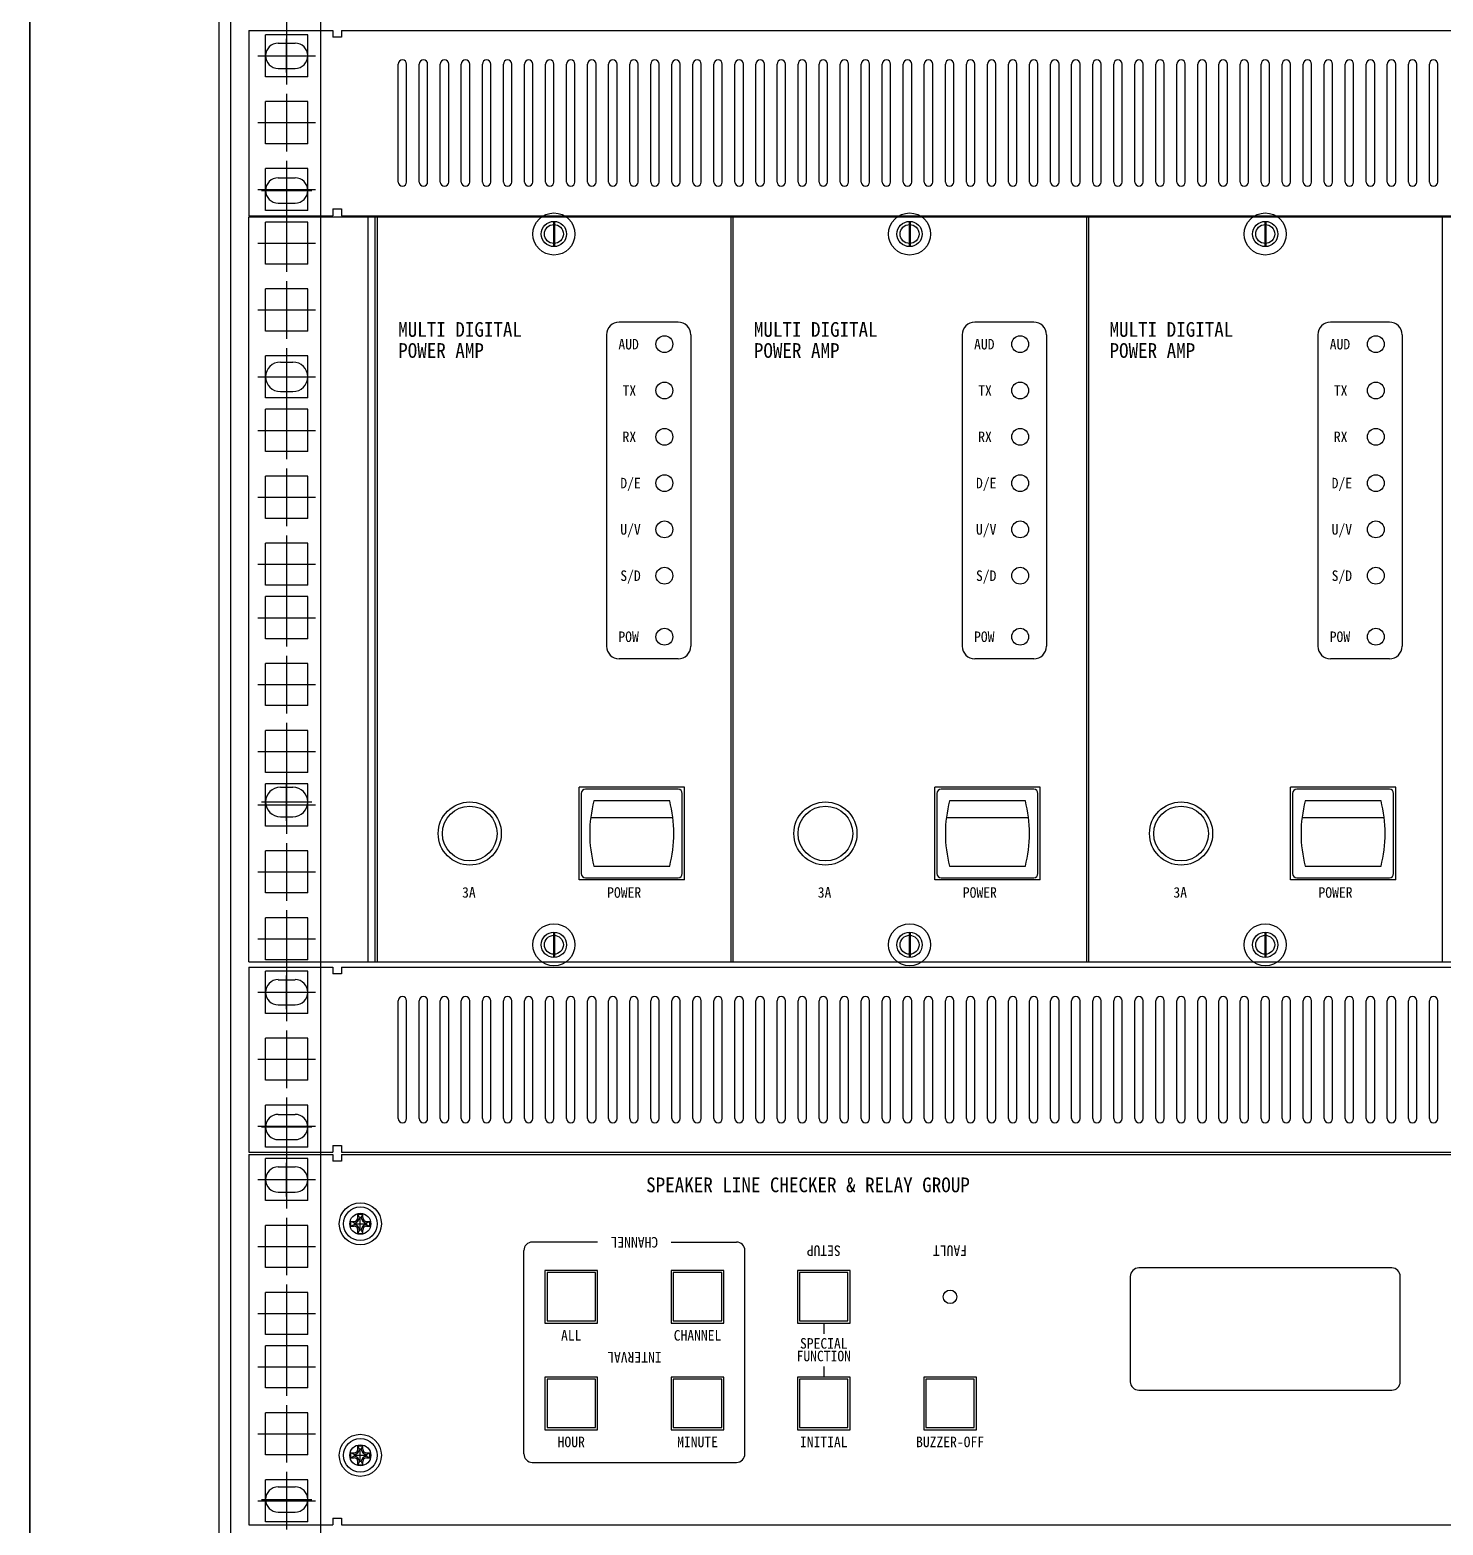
# Model space of a CAD drawing. Header units: millimetres. Extents: x 0 to 841, y 0 to 594.
# Drawn here: x 728 to 734.87, y 496.67 to 503.94 of the extents above; entities that cross this region are included whole.
import ezdxf
from ezdxf.enums import TextEntityAlignment as Align

# ---------------------------------------------------------------- set-up
doc = ezdxf.new("R2010")
doc.units = ezdxf.units.MM
doc.header["$LTSCALE"] = 10
doc.layers.add('LINE05', color=2, linetype='Continuous')
doc.layers.add('LINE06', color=9, linetype='Continuous')
doc.styles.get("Standard").update_dxf_attribs({"font": 'GulimChe.ttf'})

# ---------------------------------------------------------------- blocks, each defined once
blk = doc.blocks.new('sw-05')
at = {"color": 7}
for p, q in [((-12, 9.5), (-12, -9.5)), ((11, 10.5), (-11, 10.5)), ((9, 7.75), (-9, 7.75)), ((12, -9.5), (12, 9.5)), ((9.77, 3.75), (-9.77, 3.75)), ((-11, -10.5), (11, -10.5)), ((-9, -7.75), (9, -7.75))]:
    blk.add_line(p, q, dxfattribs=at)
for centre, radius, start, end in [((-11, 9.5), 1, 90, 180), ((20.53, 0), 30.53, 165.2952, 194.7048), ((-20.53, 0), 30.53, 345.2952, 14.7048), ((11, 9.5), 1, 0, 90), ((-11, -9.5), 1, 180, 270), ((11, -9.5), 1, 270, 0)]:
    blk.add_arc(centre, radius, start, end, dxfattribs=at)

msp = doc.modelspace()

# ---------------------------------------------------------------- linework, layer by layer
at = {"color": 7, "lineweight": 30}
for p, q in [((731.1505, 502.516), (730.8642, 502.516)), ((732.8789, 502.516), (732.5926, 502.516)), ((734.6073, 502.516), (734.321, 502.516)), ((731.2119, 502.4547), (731.2119, 500.941)), ((732.9403, 502.4547), (732.9403, 500.941)), ((734.6687, 502.4547), (734.6687, 500.941)), ((731.1505, 500.8797), (730.8642, 500.8797)), ((732.8789, 500.8797), (732.5926, 500.8797)), ((734.6073, 500.8797), (734.321, 500.8797))]:
    msp.add_line(p, q, dxfattribs=at)
at = {"color": 7}
for p, q in [((730.8028, 502.4547), (730.8028, 500.941)), ((732.5312, 502.4547), (732.5312, 500.941)), ((734.2596, 502.4547), (734.2596, 500.941))]:
    msp.add_line(p, q, dxfattribs=at)
for centre, start, end in [((730.8642, 502.4547), 90, 180), ((732.5926, 502.4547), 90, 180), ((734.321, 502.4547), 90, 180), ((730.8642, 500.941), 180, 270), ((732.5926, 500.941), 180, 270), ((734.321, 500.941), 180, 270)]:
    msp.add_arc(centre, 0.0614, start, end, dxfattribs=at)
at = {"color": 7, "lineweight": 30}
for centre, start, end in [((731.1505, 502.4547), 0, 90), ((732.8789, 502.4547), 0, 90), ((734.6073, 502.4547), 0, 90), ((731.1505, 500.941), 270, 0), ((732.8789, 500.941), 270, 0), ((734.6073, 500.941), 270, 0)]:
    msp.add_arc(centre, 0.0614, start, end, dxfattribs=at)
at = {"layer": 'LINE05'}
for p, q in [((728.0005, 529.9994), (728.0005, 486.0221)), ((728.0005, 486.0221), (728.0005, 529.9994)), ((728.921, 487.5562), (728.921, 528.5164))]:
    msp.add_line(p, q, dxfattribs=at)
at = {"layer": 'LINE06'}
for p, q in [((728.9772, 490.2869), (728.9772, 528.5164)), ((729.415, 490.2869), (729.415, 528.5164)), ((729.2482, 504.2101), (729.2482, 503.9302)), ((729.0642, 503.9331), (729.4732, 503.9331)), ((729.0642, 503.9331), (729.0642, 503.0331)), ((729.146, 503.7081), (729.146, 503.9127)), ((729.3505, 503.9127), (729.146, 503.9127)), ((729.2482, 503.9503), (729.2482, 503.6705)), ((729.2482, 503.7286), (729.2482, 503.8922)), ((729.3505, 503.7081), (729.3505, 503.9127)), ((729.4732, 503.9331), (729.4732, 503.9004)), ((729.5142, 503.9004), (729.4732, 503.9004)), ((729.5142, 503.9331), (729.5142, 503.9004)), ((729.5142, 503.9331), (738.4937, 503.9331)), ((729.1083, 503.8104), (729.3882, 503.8104)), ((729.1255, 503.8104), (729.371, 503.8104)), ((729.2073, 503.8718), (729.2892, 503.8718)), ((729.2073, 503.749), (729.2892, 503.749)), ((729.7903, 503.1968), (729.7903, 503.7695)), ((729.8312, 503.1968), (729.8312, 503.7695)), ((729.8926, 503.1968), (729.8926, 503.7695)), ((729.9335, 503.1968), (729.9335, 503.7695)), ((729.9948, 503.1968), (729.9948, 503.7695)), ((730.0357, 503.1968), (730.0357, 503.7695)), ((730.0971, 503.1968), (730.0971, 503.7695)), ((730.138, 503.1968), (730.138, 503.7695)), ((730.1994, 503.1968), (730.1994, 503.7695)), ((730.2403, 503.1968), (730.2403, 503.7695)), ((730.3017, 503.1968), (730.3017, 503.7695)), ((730.3426, 503.1968), (730.3426, 503.7695)), ((730.4039, 503.1968), (730.4039, 503.7695)), ((730.4448, 503.1968), (730.4448, 503.7695)), ((730.5062, 503.1968), (730.5062, 503.7695)), ((730.5471, 503.1968), (730.5471, 503.7695)), ((730.6085, 503.1968), (730.6085, 503.7695)), ((730.6494, 503.1968), (730.6494, 503.7695)), ((730.7107, 503.1968), (730.7107, 503.7695)), ((730.7517, 503.1968), (730.7517, 503.7695)), ((730.813, 503.1968), (730.813, 503.7695)), ((730.8539, 503.1968), (730.8539, 503.7695)), ((730.9153, 503.1968), (730.9153, 503.7695)), ((730.9562, 503.1968), (730.9562, 503.7695)), ((731.0176, 503.1968), (731.0176, 503.7695)), ((731.0585, 503.1968), (731.0585, 503.7695)), ((731.1198, 503.1968), (731.1198, 503.7695)), ((731.1607, 503.1968), (731.1607, 503.7695)), ((731.2221, 503.1968), (731.2221, 503.7695)), ((731.263, 503.1968), (731.263, 503.7695)), ((731.3244, 503.1968), (731.3244, 503.7695)), ((731.3653, 503.1968), (731.3653, 503.7695)), ((731.4267, 503.1968), (731.4267, 503.7695)), ((731.4676, 503.1968), (731.4676, 503.7695)), ((731.5289, 503.1968), (731.5289, 503.7695)), ((731.5698, 503.1968), (731.5698, 503.7695)), ((731.6312, 503.1968), (731.6312, 503.7695)), ((731.6721, 503.1968), (731.6721, 503.7695)), ((731.7335, 503.1968), (731.7335, 503.7695)), ((731.7744, 503.1968), (731.7744, 503.7695)), ((731.8357, 503.1968), (731.8357, 503.7695)), ((731.8767, 503.1968), (731.8767, 503.7695)), ((731.938, 503.1968), (731.938, 503.7695)), ((731.9789, 503.1968), (731.9789, 503.7695)), ((732.0403, 503.1968), (732.0403, 503.7695)), ((732.0812, 503.1968), (732.0812, 503.7695)), ((732.1426, 503.1968), (732.1426, 503.7695)), ((732.1835, 503.1968), (732.1835, 503.7695)), ((732.2448, 503.1968), (732.2448, 503.7695)), ((732.2857, 503.1968), (732.2857, 503.7695)), ((732.3471, 503.1968), (732.3471, 503.7695)), ((732.388, 503.1968), (732.388, 503.7695)), ((732.4494, 503.1968), (732.4494, 503.7695)), ((732.4903, 503.1968), (732.4903, 503.7695)), ((732.5517, 503.1968), (732.5517, 503.7695)), ((732.5926, 503.1968), (732.5926, 503.7695)), ((732.6539, 503.1968), (732.6539, 503.7695)), ((732.6948, 503.1968), (732.6948, 503.7695)), ((732.7562, 503.1968), (732.7562, 503.7695)), ((732.7971, 503.1968), (732.7971, 503.7695)), ((732.8585, 503.1968), (732.8585, 503.7695)), ((732.8994, 503.1968), (732.8994, 503.7695)), ((732.9607, 503.1968), (732.9607, 503.7695)), ((733.0017, 503.1968), (733.0017, 503.7695)), ((733.063, 503.1968), (733.063, 503.7695)), ((733.1039, 503.1968), (733.1039, 503.7695)), ((733.1653, 503.1968), (733.1653, 503.7695)), ((733.2062, 503.1968), (733.2062, 503.7695)), ((733.2676, 503.1968), (733.2676, 503.7695)), ((733.3085, 503.1968), (733.3085, 503.7695)), ((733.3698, 503.1968), (733.3698, 503.7695)), ((733.4107, 503.1968), (733.4107, 503.7695)), ((733.4721, 503.1968), (733.4721, 503.7695)), ((733.513, 503.1968), (733.513, 503.7695)), ((733.5744, 503.1968), (733.5744, 503.7695)), ((733.6153, 503.1968), (733.6153, 503.7695)), ((733.6767, 503.1968), (733.6767, 503.7695)), ((733.7176, 503.1968), (733.7176, 503.7695)), ((733.7789, 503.1968), (733.7789, 503.7695)), ((733.8198, 503.1968), (733.8198, 503.7695)), ((733.8812, 503.1968), (733.8812, 503.7695)), ((733.9221, 503.1968), (733.9221, 503.7695)), ((733.9835, 503.1968), (733.9835, 503.7695)), ((734.0244, 503.1968), (734.0244, 503.7695)), ((734.0857, 503.1968), (734.0857, 503.7695)), ((734.1267, 503.1968), (734.1267, 503.7695)), ((734.188, 503.1968), (734.188, 503.7695)), ((734.2289, 503.1968), (734.2289, 503.7695)), ((734.2903, 503.1968), (734.2903, 503.7695)), ((734.3312, 503.1968), (734.3312, 503.7695)), ((734.3926, 503.1968), (734.3926, 503.7695)), ((734.4335, 503.1968), (734.4335, 503.7695)), ((734.4948, 503.1968), (734.4948, 503.7695)), ((734.5357, 503.1968), (734.5357, 503.7695)), ((734.5971, 503.1968), (734.5971, 503.7695)), ((734.638, 503.1968), (734.638, 503.7695)), ((734.6994, 503.1968), (734.6994, 503.7695)), ((734.7403, 503.1968), (734.7403, 503.7695)), ((734.8017, 503.1968), (734.8017, 503.7695)), ((734.8426, 503.1968), (734.8426, 503.7695)), ((729.3505, 503.7081), (729.146, 503.7081)), ((729.2482, 503.6251), (729.2482, 503.3452)), ((729.146, 503.3829), (729.146, 503.5874)), ((729.3505, 503.5874), (729.146, 503.5874)), ((729.3505, 503.3829), (729.3505, 503.5874)), ((729.1083, 503.4852), (729.3882, 503.4852)), ((729.3505, 503.3829), (729.146, 503.3829)), ((729.146, 503.0577), (729.146, 503.2622)), ((729.3505, 503.2622), (729.146, 503.2622)), ((729.2482, 503.2999), (729.2482, 503.02)), ((729.2482, 503.2377), (729.2482, 503.074)), ((729.3505, 503.0577), (729.3505, 503.2622)), ((729.1083, 503.1599), (729.3882, 503.1599)), ((729.2073, 503.2172), (729.2892, 503.2172)), ((729.1255, 503.1559), (729.371, 503.1559)), ((729.2073, 503.0945), (729.2892, 503.0945)), ((729.0642, 503.0331), (729.4732, 503.0331)), ((729.0642, 499.407), (729.0642, 503.0274)), ((729.0642, 503.0274), (729.6778, 503.0274)), ((729.0642, 503.0274), (738.9437, 503.0274)), ((729.3505, 503.0577), (729.146, 503.0577)), ((729.2482, 503.0401), (729.2482, 502.7602)), ((729.4732, 503.0659), (729.4732, 503.0331)), ((729.4732, 503.0659), (729.5142, 503.0659)), ((729.5142, 503.0659), (729.5142, 503.0331)), ((729.5142, 503.0331), (738.4937, 503.0331)), ((729.6451, 499.407), (729.6451, 503.0274)), ((729.6778, 499.407), (729.6778, 503.0274)), ((729.688, 503.0274), (731.4062, 503.0274)), ((729.688, 503.0274), (729.688, 499.407)), ((729.688, 503.0274), (731.4062, 503.0274)), ((729.688, 503.0274), (729.688, 499.407)), ((730.5471, 503.0274), (731.4062, 503.0274)), ((730.5471, 503.0274), (731.4062, 503.0274)), ((731.4062, 503.0274), (731.4062, 499.407)), ((731.4062, 503.0274), (731.4062, 499.407)), ((731.4164, 503.0274), (733.1346, 503.0274)), ((731.4164, 503.0274), (731.4164, 499.407)), ((731.4164, 503.0274), (733.1346, 503.0274)), ((731.4164, 503.0274), (731.4164, 499.407)), ((732.2755, 503.0274), (733.1346, 503.0274)), ((732.2755, 503.0274), (733.1346, 503.0274)), ((733.1346, 503.0274), (733.1346, 499.407)), ((733.1346, 503.0274), (733.1346, 499.407)), ((733.1448, 503.0274), (734.863, 503.0274)), ((733.1448, 503.0274), (733.1448, 499.407)), ((733.1448, 503.0274), (734.863, 503.0274)), ((733.1448, 503.0274), (733.1448, 499.407)), ((734.0039, 503.0274), (734.863, 503.0274)), ((734.0039, 503.0274), (734.863, 503.0274)), ((734.863, 503.0274), (734.863, 499.407)), ((734.863, 503.0274), (734.863, 499.407)), ((729.146, 502.7979), (729.146, 503.0024)), ((729.3505, 503.0024), (729.146, 503.0024)), ((729.3505, 502.7979), (729.3505, 503.0024)), ((730.5451, 503.0054), (730.5451, 502.8827)), ((730.5492, 503.0054), (730.5492, 502.8827)), ((732.2735, 503.0054), (732.2735, 502.8827)), ((732.2776, 503.0054), (732.2776, 502.8827)), ((734.0019, 503.0054), (734.0019, 502.8827)), ((734.006, 503.0054), (734.006, 502.8827)), ((729.1083, 502.9002), (729.3882, 502.9002)), ((729.3505, 502.7979), (729.146, 502.7979)), ((729.146, 502.4727), (729.146, 502.6772)), ((729.3505, 502.6772), (729.146, 502.6772)), ((729.2482, 502.7149), (729.2482, 502.435)), ((729.3505, 502.4727), (729.3505, 502.6772)), ((729.1083, 502.5749), (729.3882, 502.5749)), ((729.3505, 502.4727), (729.146, 502.4727)), ((729.2482, 502.3897), (729.2482, 502.1098)), ((729.146, 502.1474), (729.146, 502.352)), ((729.3505, 502.352), (729.146, 502.352)), ((729.2176, 502.3217), (729.2789, 502.3217)), ((729.2482, 502.3422), (729.2482, 502.1581)), ((729.3505, 502.1474), (729.3505, 502.352)), ((729.1083, 502.2497), (729.3882, 502.2497)), ((729.1255, 502.2501), (729.371, 502.2501)), ((729.3505, 502.1474), (729.146, 502.1474)), ((729.2176, 502.1785), (729.2789, 502.1785)), ((729.146, 501.8877), (729.146, 502.0922)), ((729.3505, 502.0922), (729.146, 502.0922)), ((729.2482, 502.1299), (729.2482, 501.85)), ((729.3505, 501.8877), (729.3505, 502.0922)), ((729.1083, 501.9899), (729.3882, 501.9899)), ((729.3505, 501.8877), (729.146, 501.8877)), ((729.2482, 501.8047), (729.2482, 501.5248)), ((729.146, 501.5624), (729.146, 501.767)), ((729.3505, 501.767), (729.146, 501.767)), ((729.3505, 501.5624), (729.3505, 501.767)), ((729.1083, 501.6647), (729.3882, 501.6647)), ((729.3505, 501.5624), (729.146, 501.5624)), ((729.146, 501.2372), (729.146, 501.4418)), ((729.3505, 501.4418), (729.146, 501.4418)), ((729.2482, 501.4794), (729.2482, 501.1996)), ((729.3505, 501.2372), (729.3505, 501.4418)), ((729.1083, 501.3395), (729.3882, 501.3395)), ((729.3505, 501.2372), (729.146, 501.2372)), ((729.2482, 501.2197), (729.2482, 500.9398)), ((729.146, 500.9774), (729.146, 501.182)), ((729.3505, 501.182), (729.146, 501.182)), ((729.3505, 500.9774), (729.3505, 501.182)), ((729.1083, 501.0797), (729.3882, 501.0797)), ((729.3505, 500.9774), (729.146, 500.9774)), ((729.146, 500.6522), (729.146, 500.8568)), ((729.3505, 500.8568), (729.146, 500.8568)), ((729.2482, 500.8944), (729.2482, 500.6146)), ((729.3505, 500.6522), (729.3505, 500.8568)), ((729.1083, 500.7545), (729.3882, 500.7545)), ((729.3505, 500.6522), (729.146, 500.6522)), ((729.2482, 500.5692), (729.2482, 500.2893)), ((729.146, 500.327), (729.146, 500.5315)), ((729.3505, 500.5315), (729.146, 500.5315)), ((729.3505, 500.327), (729.3505, 500.5315)), ((729.1083, 500.4293), (729.3882, 500.4293)), ((729.3505, 500.327), (729.146, 500.327)), ((729.146, 500.0672), (729.146, 500.2718)), ((729.3505, 500.2718), (729.146, 500.2718)), ((729.2176, 500.2558), (729.2789, 500.2558)), ((729.2482, 500.3094), (729.2482, 500.0296)), ((729.2482, 500.0922), (729.2482, 500.2763)), ((729.3505, 500.0672), (729.3505, 500.2718)), ((731.1812, 500.2558), (730.6698, 500.2558)), ((730.6698, 499.8058), (730.6698, 500.2558)), ((731.1812, 500.2558), (730.6698, 500.2558)), ((730.6698, 499.8058), (730.6698, 500.2558)), ((731.1812, 500.2558), (730.6698, 500.2558)), ((730.6698, 499.8058), (730.6698, 500.2558)), ((731.1812, 500.2558), (730.6698, 500.2558)), ((730.6698, 499.8058), (730.6698, 500.2558)), ((731.1812, 499.8058), (731.1812, 500.2558)), ((731.1812, 499.8058), (731.1812, 500.2558)), ((731.1812, 499.8058), (731.1812, 500.2558)), ((731.1812, 499.8058), (731.1812, 500.2558)), ((732.9096, 500.2558), (732.3982, 500.2558)), ((732.3982, 499.8058), (732.3982, 500.2558)), ((732.9096, 500.2558), (732.3982, 500.2558)), ((732.3982, 499.8058), (732.3982, 500.2558)), ((732.9096, 500.2558), (732.3982, 500.2558)), ((732.3982, 499.8058), (732.3982, 500.2558)), ((732.9096, 500.2558), (732.3982, 500.2558)), ((732.3982, 499.8058), (732.3982, 500.2558)), ((732.9096, 499.8058), (732.9096, 500.2558)), ((732.9096, 499.8058), (732.9096, 500.2558)), ((732.9096, 499.8058), (732.9096, 500.2558)), ((732.9096, 499.8058), (732.9096, 500.2558)), ((734.638, 500.2558), (734.1267, 500.2558)), ((734.1267, 499.8058), (734.1267, 500.2558)), ((734.638, 500.2558), (734.1267, 500.2558)), ((734.1267, 499.8058), (734.1267, 500.2558)), ((734.638, 500.2558), (734.1267, 500.2558)), ((734.1267, 499.8058), (734.1267, 500.2558)), ((734.638, 500.2558), (734.1267, 500.2558)), ((734.1267, 499.8058), (734.1267, 500.2558)), ((734.638, 499.8058), (734.638, 500.2558)), ((734.638, 499.8058), (734.638, 500.2558)), ((734.638, 499.8058), (734.638, 500.2558)), ((734.638, 499.8058), (734.638, 500.2558)), ((729.1255, 500.1842), (729.371, 500.1842)), ((729.1083, 500.1695), (729.3882, 500.1695)), ((729.2176, 500.1126), (729.2789, 500.1126)), ((729.3505, 500.0672), (729.146, 500.0672)), ((729.2482, 499.9842), (729.2482, 499.7043)), ((729.146, 499.742), (729.146, 499.9465)), ((729.3505, 499.9465), (729.146, 499.9465)), ((729.3505, 499.742), (729.3505, 499.9465)), ((729.1083, 499.8443), (729.3882, 499.8443)), ((729.3505, 499.742), (729.146, 499.742)), ((731.1812, 499.8058), (730.6698, 499.8058)), ((731.1812, 499.8058), (730.6698, 499.8058)), ((731.1812, 499.8058), (730.6698, 499.8058)), ((731.1812, 499.8058), (730.6698, 499.8058)), ((732.9096, 499.8058), (732.3982, 499.8058)), ((732.9096, 499.8058), (732.3982, 499.8058)), ((732.9096, 499.8058), (732.3982, 499.8058)), ((732.9096, 499.8058), (732.3982, 499.8058)), ((734.638, 499.8058), (734.1267, 499.8058)), ((734.638, 499.8058), (734.1267, 499.8058)), ((734.638, 499.8058), (734.1267, 499.8058)), ((734.638, 499.8058), (734.1267, 499.8058)), ((729.146, 499.4168), (729.146, 499.6213)), ((729.3505, 499.6213), (729.146, 499.6213)), ((729.2482, 499.659), (729.2482, 499.3791)), ((729.3505, 499.4168), (729.3505, 499.6213)), ((730.5451, 499.5517), (730.5451, 499.4289)), ((730.5492, 499.5517), (730.5492, 499.4289)), ((732.2735, 499.5517), (732.2735, 499.4289)), ((732.2776, 499.5517), (732.2776, 499.4289)), ((734.0019, 499.5517), (734.0019, 499.4289)), ((734.006, 499.5517), (734.006, 499.4289)), ((729.1083, 499.519), (729.3882, 499.519)), ((729.0642, 499.407), (738.9437, 499.407)), ((729.0642, 499.407), (729.6778, 499.407)), ((729.0642, 499.382), (729.4732, 499.382)), ((729.0642, 499.382), (729.0642, 498.482)), ((729.3505, 499.4168), (729.146, 499.4168)), ((729.2482, 499.3992), (729.2482, 499.1193)), ((729.4732, 499.382), (729.4732, 499.3493)), ((729.5142, 499.382), (729.5142, 499.3493)), ((729.5142, 499.382), (738.4937, 499.382)), ((729.688, 499.407), (731.4062, 499.407)), ((729.688, 499.407), (731.4062, 499.407)), ((731.4164, 499.407), (733.1346, 499.407)), ((731.4164, 499.407), (733.1346, 499.407)), ((733.1448, 499.407), (734.863, 499.407)), ((733.1448, 499.407), (734.863, 499.407)), ((729.146, 499.157), (729.146, 499.3615)), ((729.3505, 499.3615), (729.146, 499.3615)), ((729.2073, 499.3206), (729.2892, 499.3206)), ((729.2482, 499.1774), (729.2482, 499.3411)), ((729.3505, 499.157), (729.3505, 499.3615)), ((729.5142, 499.3493), (729.4732, 499.3493)), ((729.1083, 499.2593), (729.3882, 499.2593)), ((729.1255, 499.2593), (729.371, 499.2593)), ((729.2073, 499.1979), (729.2892, 499.1979)), ((729.7903, 498.6456), (729.7903, 499.2184)), ((729.8312, 498.6456), (729.8312, 499.2184)), ((729.8926, 498.6456), (729.8926, 499.2184)), ((729.9335, 498.6456), (729.9335, 499.2184)), ((729.9948, 498.6456), (729.9948, 499.2184)), ((730.0357, 498.6456), (730.0357, 499.2184)), ((730.0971, 498.6456), (730.0971, 499.2184)), ((730.138, 498.6456), (730.138, 499.2184)), ((730.1994, 498.6456), (730.1994, 499.2184)), ((730.2403, 498.6456), (730.2403, 499.2184)), ((730.3017, 498.6456), (730.3017, 499.2184)), ((730.3426, 498.6456), (730.3426, 499.2184)), ((730.4039, 498.6456), (730.4039, 499.2184)), ((730.4448, 498.6456), (730.4448, 499.2184)), ((730.5062, 498.6456), (730.5062, 499.2184)), ((730.5471, 498.6456), (730.5471, 499.2184)), ((730.6085, 498.6456), (730.6085, 499.2184)), ((730.6494, 498.6456), (730.6494, 499.2184)), ((730.7107, 498.6456), (730.7107, 499.2184)), ((730.7517, 498.6456), (730.7517, 499.2184)), ((730.813, 498.6456), (730.813, 499.2184)), ((730.8539, 498.6456), (730.8539, 499.2184)), ((730.9153, 498.6456), (730.9153, 499.2184)), ((730.9562, 498.6456), (730.9562, 499.2184)), ((731.0176, 498.6456), (731.0176, 499.2184)), ((731.0585, 498.6456), (731.0585, 499.2184)), ((731.1198, 498.6456), (731.1198, 499.2184)), ((731.1607, 498.6456), (731.1607, 499.2184)), ((731.2221, 498.6456), (731.2221, 499.2184)), ((731.263, 498.6456), (731.263, 499.2184)), ((731.3244, 498.6456), (731.3244, 499.2184)), ((731.3653, 498.6456), (731.3653, 499.2184)), ((731.4267, 498.6456), (731.4267, 499.2184)), ((731.4676, 498.6456), (731.4676, 499.2184)), ((731.5289, 498.6456), (731.5289, 499.2184)), ((731.5698, 498.6456), (731.5698, 499.2184)), ((731.6312, 498.6456), (731.6312, 499.2184)), ((731.6721, 498.6456), (731.6721, 499.2184)), ((731.7335, 498.6456), (731.7335, 499.2184)), ((731.7744, 498.6456), (731.7744, 499.2184)), ((731.8357, 498.6456), (731.8357, 499.2184)), ((731.8767, 498.6456), (731.8767, 499.2184)), ((731.938, 498.6456), (731.938, 499.2184)), ((731.9789, 498.6456), (731.9789, 499.2184)), ((732.0403, 498.6456), (732.0403, 499.2184)), ((732.0812, 498.6456), (732.0812, 499.2184)), ((732.1426, 498.6456), (732.1426, 499.2184)), ((732.1835, 498.6456), (732.1835, 499.2184)), ((732.2448, 498.6456), (732.2448, 499.2184)), ((732.2857, 498.6456), (732.2857, 499.2184)), ((732.3471, 498.6456), (732.3471, 499.2184)), ((732.388, 498.6456), (732.388, 499.2184)), ((732.4494, 498.6456), (732.4494, 499.2184)), ((732.4903, 498.6456), (732.4903, 499.2184)), ((732.5517, 498.6456), (732.5517, 499.2184)), ((732.5926, 498.6456), (732.5926, 499.2184)), ((732.6539, 498.6456), (732.6539, 499.2184)), ((732.6948, 498.6456), (732.6948, 499.2184)), ((732.7562, 498.6456), (732.7562, 499.2184)), ((732.7971, 498.6456), (732.7971, 499.2184)), ((732.8585, 498.6456), (732.8585, 499.2184)), ((732.8994, 498.6456), (732.8994, 499.2184)), ((732.9607, 498.6456), (732.9607, 499.2184)), ((733.0017, 498.6456), (733.0017, 499.2184)), ((733.063, 498.6456), (733.063, 499.2184)), ((733.1039, 498.6456), (733.1039, 499.2184)), ((733.1653, 498.6456), (733.1653, 499.2184)), ((733.2062, 498.6456), (733.2062, 499.2184)), ((733.2676, 498.6456), (733.2676, 499.2184)), ((733.3085, 498.6456), (733.3085, 499.2184)), ((733.3698, 498.6456), (733.3698, 499.2184)), ((733.4107, 498.6456), (733.4107, 499.2184)), ((733.4721, 498.6456), (733.4721, 499.2184)), ((733.513, 498.6456), (733.513, 499.2184)), ((733.5744, 498.6456), (733.5744, 499.2184)), ((733.6153, 498.6456), (733.6153, 499.2184)), ((733.6767, 498.6456), (733.6767, 499.2184)), ((733.7176, 498.6456), (733.7176, 499.2184)), ((733.7789, 498.6456), (733.7789, 499.2184)), ((733.8198, 498.6456), (733.8198, 499.2184)), ((733.8812, 498.6456), (733.8812, 499.2184)), ((733.9221, 498.6456), (733.9221, 499.2184)), ((733.9835, 498.6456), (733.9835, 499.2184)), ((734.0244, 498.6456), (734.0244, 499.2184)), ((734.0857, 498.6456), (734.0857, 499.2184)), ((734.1267, 498.6456), (734.1267, 499.2184)), ((734.188, 498.6456), (734.188, 499.2184)), ((734.2289, 498.6456), (734.2289, 499.2184)), ((734.2903, 498.6456), (734.2903, 499.2184)), ((734.3312, 498.6456), (734.3312, 499.2184)), ((734.3926, 498.6456), (734.3926, 499.2184)), ((734.4335, 498.6456), (734.4335, 499.2184)), ((734.4948, 498.6456), (734.4948, 499.2184)), ((734.5357, 498.6456), (734.5357, 499.2184)), ((734.5971, 498.6456), (734.5971, 499.2184)), ((734.638, 498.6456), (734.638, 499.2184)), ((734.6994, 498.6456), (734.6994, 499.2184)), ((734.7403, 498.6456), (734.7403, 499.2184)), ((734.8017, 498.6456), (734.8017, 499.2184)), ((734.8426, 498.6456), (734.8426, 499.2184)), ((729.3505, 499.157), (729.146, 499.157)), ((729.146, 498.8318), (729.146, 499.0363)), ((729.3505, 499.0363), (729.146, 499.0363)), ((729.2482, 499.074), (729.2482, 498.7941)), ((729.3505, 498.8318), (729.3505, 499.0363)), ((729.1083, 498.934), (729.3882, 498.934)), ((729.3505, 498.8318), (729.146, 498.8318)), ((729.2482, 498.7488), (729.2482, 498.4689)), ((729.146, 498.5065), (729.146, 498.7111)), ((729.3505, 498.7111), (729.146, 498.7111)), ((729.2073, 498.6661), (729.2892, 498.6661)), ((729.2482, 498.6865), (729.2482, 498.5229)), ((729.3505, 498.5065), (729.3505, 498.7111)), ((729.1083, 498.6088), (729.3882, 498.6088)), ((729.1255, 498.6047), (729.371, 498.6047)), ((729.3505, 498.5065), (729.146, 498.5065)), ((729.2073, 498.5434), (729.2892, 498.5434)), ((729.4732, 498.5147), (729.4732, 498.482)), ((729.4732, 498.5147), (729.5142, 498.5147)), ((729.5142, 498.5147), (729.5142, 498.482)), ((729.0642, 498.482), (729.4732, 498.482)), ((729.0642, 498.4718), (729.0642, 496.6718)), ((729.0642, 498.4718), (729.4732, 498.4718)), ((729.146, 498.2468), (729.146, 498.4513)), ((729.3505, 498.4513), (729.146, 498.4513)), ((729.2482, 498.489), (729.2482, 498.2091)), ((729.3505, 498.2468), (729.3505, 498.4513)), ((729.4732, 498.4718), (729.4732, 498.439)), ((729.5142, 498.439), (729.4732, 498.439)), ((729.5142, 498.482), (738.4937, 498.482)), ((729.5142, 498.4718), (738.4937, 498.4718)), ((729.5142, 498.4718), (729.5142, 498.439)), ((729.2073, 498.4104), (729.2892, 498.4104)), ((729.2482, 498.2672), (729.2482, 498.4309)), ((729.1083, 498.349), (729.3882, 498.349)), ((729.1255, 498.349), (729.371, 498.349)), ((729.3505, 498.2468), (729.146, 498.2468)), ((729.2073, 498.2877), (729.2892, 498.2877)), ((729.2482, 498.1638), (729.2482, 497.8839)), ((729.5594, 498.146), (729.5758, 498.146)), ((729.5594, 498.1226), (729.5594, 498.146)), ((729.5758, 498.1389), (729.5594, 498.146)), ((729.5945, 498.181), (729.6179, 498.181)), ((729.5945, 498.1647), (729.5945, 498.181)), ((729.6015, 498.1647), (729.5945, 498.181)), ((729.6109, 498.1647), (729.6015, 498.1647)), ((729.6062, 498.1039), (729.6062, 498.1647)), ((729.6109, 498.1647), (729.6179, 498.181)), ((729.6179, 498.1647), (729.6179, 498.181)), ((729.6366, 498.146), (729.653, 498.146)), ((729.6366, 498.1389), (729.653, 498.146)), ((729.653, 498.1226), (729.653, 498.146)), ((729.146, 497.9215), (729.146, 498.1261)), ((729.3505, 498.1261), (729.146, 498.1261)), ((729.3505, 497.9215), (729.3505, 498.1261)), ((729.5758, 498.1296), (729.5594, 498.1226)), ((729.5594, 498.1226), (729.5758, 498.1226)), ((729.5758, 498.1389), (729.5758, 498.1296)), ((729.5758, 498.1343), (729.6366, 498.1343)), ((729.5945, 498.0875), (729.5945, 498.1039)), ((729.6015, 498.1039), (729.5945, 498.0875)), ((729.5945, 498.0875), (729.6179, 498.0875)), ((729.6109, 498.1039), (729.6015, 498.1039)), ((729.6109, 498.1039), (729.6179, 498.0875)), ((729.6179, 498.0875), (729.6179, 498.1039)), ((729.6366, 498.1389), (729.6366, 498.1296)), ((729.6366, 498.1296), (729.653, 498.1226)), ((729.6366, 498.1226), (729.653, 498.1226)), ((729.1083, 498.0238), (729.3882, 498.0238)), ((730.4011, 497.016), (730.4011, 498.0048)), ((730.7591, 498.0457), (730.442, 498.0457)), ((731.117, 498.0457), (731.4341, 498.0457)), ((731.475, 497.016), (731.475, 498.0048)), ((729.3505, 497.9215), (729.146, 497.9215)), ((729.146, 497.5963), (729.146, 497.8009)), ((729.3505, 497.8009), (729.146, 497.8009)), ((729.2482, 497.8385), (729.2482, 497.5586)), ((729.3505, 497.5963), (729.3505, 497.8009)), ((729.1083, 497.6986), (729.3882, 497.6986)), ((731.8585, 497.6517), (731.8585, 497.6002)), ((729.3505, 497.5963), (729.146, 497.5963)), ((729.2482, 497.5788), (729.2482, 497.2989)), ((729.146, 497.3365), (729.146, 497.5411)), ((729.3505, 497.5411), (729.146, 497.5411)), ((729.3505, 497.3365), (729.3505, 497.5411)), ((729.1083, 497.4388), (729.3882, 497.4388)), ((731.8585, 497.4411), (731.8585, 497.3895)), ((729.3505, 497.3365), (729.146, 497.3365)), ((729.146, 497.0113), (729.146, 497.2159)), ((729.3505, 497.2159), (729.146, 497.2159)), ((729.2482, 497.2535), (729.2482, 496.9736)), ((729.3505, 497.0113), (729.3505, 497.2159)), ((729.1083, 497.1136), (729.3882, 497.1136)), ((729.5945, 497.056), (729.6179, 497.056)), ((729.5945, 497.0397), (729.5945, 497.056)), ((729.6015, 497.0397), (729.5945, 497.056)), ((729.6109, 497.0397), (729.6179, 497.056)), ((729.6179, 497.0397), (729.6179, 497.056)), ((729.3505, 497.0113), (729.146, 497.0113)), ((729.5594, 497.021), (729.5758, 497.021)), ((729.5594, 496.9976), (729.5594, 497.021)), ((729.5758, 497.0139), (729.5594, 497.021)), ((729.5758, 497.0046), (729.5594, 496.9976)), ((729.5594, 496.9976), (729.5758, 496.9976)), ((729.5758, 497.0139), (729.5758, 497.0046)), ((729.5758, 497.0093), (729.6366, 497.0093)), ((729.6109, 497.0397), (729.6015, 497.0397)), ((729.6062, 496.9789), (729.6062, 497.0397)), ((729.6366, 497.021), (729.653, 497.021)), ((729.6366, 497.0139), (729.653, 497.021)), ((729.6366, 497.0139), (729.6366, 497.0046)), ((729.6366, 497.0046), (729.653, 496.9976)), ((729.6366, 496.9976), (729.653, 496.9976)), ((729.653, 496.9976), (729.653, 497.021)), ((729.2482, 496.9283), (729.2482, 496.6484)), ((729.5945, 496.9625), (729.5945, 496.9789)), ((729.6015, 496.9789), (729.5945, 496.9625)), ((729.5945, 496.9625), (729.6179, 496.9625)), ((729.6109, 496.9789), (729.6015, 496.9789)), ((729.6109, 496.9789), (729.6179, 496.9625)), ((729.6179, 496.9625), (729.6179, 496.9789)), ((730.442, 496.9751), (731.4341, 496.9751)), ((729.146, 496.6861), (729.146, 496.8906)), ((729.3505, 496.8906), (729.146, 496.8906)), ((729.2073, 496.8559), (729.2892, 496.8559)), ((729.2482, 496.8763), (729.2482, 496.7127)), ((729.3505, 496.6861), (729.3505, 496.8906)), ((729.1083, 496.7884), (729.3882, 496.7884)), ((729.1255, 496.7945), (729.371, 496.7945)), ((729.2073, 496.7331), (729.2892, 496.7331)), ((729.4732, 496.7045), (729.4732, 496.6718)), ((729.4732, 496.7045), (729.5142, 496.7045)), ((729.5142, 496.7045), (729.5142, 496.6718)), ((729.0642, 496.6718), (729.4732, 496.6718)), ((729.3505, 496.6861), (729.146, 496.6861)), ((729.5142, 496.6718), (738.4937, 496.6718))]:
    msp.add_line(p, q, dxfattribs=at)
for points in [[(730.5034, 497.6517), (730.7591, 497.6517), (730.7591, 497.9074), (730.5034, 497.9074)], [(730.5034, 497.6517), (730.7591, 497.6517), (730.7591, 497.9074), (730.5034, 497.9074)], [(730.5136, 497.662), (730.7489, 497.662), (730.7489, 497.8972), (730.5136, 497.8972)], [(731.117, 497.6517), (731.3727, 497.6517), (731.3727, 497.9074), (731.117, 497.9074)], [(731.117, 497.6517), (731.3727, 497.6517), (731.3727, 497.9074), (731.117, 497.9074)], [(731.1273, 497.662), (731.3625, 497.662), (731.3625, 497.8972), (731.1273, 497.8972)], [(731.7307, 497.6517), (731.9864, 497.6517), (731.9864, 497.9074), (731.7307, 497.9074)], [(731.7307, 497.6517), (731.9864, 497.6517), (731.9864, 497.9074), (731.7307, 497.9074)], [(731.7409, 497.662), (731.9761, 497.662), (731.9761, 497.8972), (731.7409, 497.8972)], [(730.5034, 497.1338), (730.7591, 497.1338), (730.7591, 497.3895), (730.5034, 497.3895)], [(730.5034, 497.1338), (730.7591, 497.1338), (730.7591, 497.3895), (730.5034, 497.3895)], [(730.5136, 497.1441), (730.7489, 497.1441), (730.7489, 497.3793), (730.5136, 497.3793)], [(731.117, 497.1338), (731.3727, 497.1338), (731.3727, 497.3895), (731.117, 497.3895)], [(731.117, 497.1338), (731.3727, 497.1338), (731.3727, 497.3895), (731.117, 497.3895)], [(731.1273, 497.1441), (731.3625, 497.1441), (731.3625, 497.3793), (731.1273, 497.3793)], [(731.7307, 497.1338), (731.9864, 497.1338), (731.9864, 497.3895), (731.7307, 497.3895)], [(731.7307, 497.1338), (731.9864, 497.1338), (731.9864, 497.3895), (731.7307, 497.3895)], [(731.7409, 497.1441), (731.9761, 497.1441), (731.9761, 497.3793), (731.7409, 497.3793)], [(732.3443, 497.1338), (732.6, 497.1338), (732.6, 497.3895), (732.3443, 497.3895)], [(732.3443, 497.1338), (732.6, 497.1338), (732.6, 497.3895), (732.3443, 497.3895)], [(732.3545, 497.1441), (732.5898, 497.1441), (732.5898, 497.3793), (732.3545, 497.3793)]]:
    msp.add_lwpolyline(points, close=True, dxfattribs=at)
msp.add_lwpolyline([(733.389, 497.326), (734.6188, 497.326, 0.414214), (734.6598, 497.367), (734.6598, 497.8788, 0.414214), (734.6188, 497.9198), (733.389, 497.9198, 0.414214), (733.348, 497.8788), (733.348, 497.367, 0.414214)], format="xyb", close=True, dxfattribs=at)
for centre, radius in [((730.5471, 502.9441), 0.1023), ((732.2755, 502.9441), 0.1023), ((734.0039, 502.9441), 0.1023), ((730.5471, 502.9441), 0.0614), ((730.5471, 502.9441), 0.046), ((730.5471, 502.9441), 0.046), ((732.2755, 502.9441), 0.0614), ((732.2755, 502.9441), 0.046), ((732.2755, 502.9441), 0.046), ((734.0039, 502.9441), 0.0614), ((734.0039, 502.9441), 0.046), ((734.0039, 502.9441), 0.046), ((731.084, 502.4087), 0.0409), ((731.084, 502.4087), 0.0409), ((732.8125, 502.4087), 0.0409), ((732.8125, 502.4087), 0.0409), ((734.5409, 502.4087), 0.0409), ((734.5409, 502.4087), 0.0409), ((731.084, 502.1837), 0.0409), ((731.084, 502.1837), 0.0409), ((731.084, 502.1837), 0.0409), ((731.084, 502.1837), 0.0409), ((732.8125, 502.1837), 0.0409), ((732.8125, 502.1837), 0.0409), ((732.8125, 502.1837), 0.0409), ((732.8125, 502.1837), 0.0409), ((734.5409, 502.1837), 0.0409), ((734.5409, 502.1837), 0.0409), ((734.5409, 502.1837), 0.0409), ((734.5409, 502.1837), 0.0409), ((731.084, 501.9587), 0.0409), ((731.084, 501.9587), 0.0409), ((731.084, 501.9587), 0.0409), ((731.084, 501.9587), 0.0409), ((732.8125, 501.9587), 0.0409), ((732.8125, 501.9587), 0.0409), ((732.8125, 501.9587), 0.0409), ((732.8125, 501.9587), 0.0409), ((734.5409, 501.9587), 0.0409), ((734.5409, 501.9587), 0.0409), ((734.5409, 501.9587), 0.0409), ((734.5409, 501.9587), 0.0409), ((731.084, 501.7337), 0.0409), ((731.084, 501.7337), 0.0409), ((731.084, 501.7337), 0.0409), ((731.084, 501.7337), 0.0409), ((732.8125, 501.7337), 0.0409), ((732.8125, 501.7337), 0.0409), ((732.8125, 501.7337), 0.0409), ((732.8125, 501.7337), 0.0409), ((734.5409, 501.7337), 0.0409), ((734.5409, 501.7337), 0.0409), ((734.5409, 501.7337), 0.0409), ((734.5409, 501.7337), 0.0409), ((731.084, 501.5087), 0.0409), ((731.084, 501.5087), 0.0409), ((731.084, 501.5087), 0.0409), ((731.084, 501.5087), 0.0409), ((732.8125, 501.5087), 0.0409), ((732.8125, 501.5087), 0.0409), ((732.8125, 501.5087), 0.0409), ((732.8125, 501.5087), 0.0409), ((734.5409, 501.5087), 0.0409), ((734.5409, 501.5087), 0.0409), ((734.5409, 501.5087), 0.0409), ((734.5409, 501.5087), 0.0409), ((731.084, 501.2837), 0.0409), ((731.084, 501.2837), 0.0409), ((731.084, 501.2837), 0.0409), ((731.084, 501.2837), 0.0409), ((732.8125, 501.2837), 0.0409), ((732.8125, 501.2837), 0.0409), ((732.8125, 501.2837), 0.0409), ((732.8125, 501.2837), 0.0409), ((734.5409, 501.2837), 0.0409), ((734.5409, 501.2837), 0.0409), ((734.5409, 501.2837), 0.0409), ((734.5409, 501.2837), 0.0409), ((731.084, 500.9871), 0.0409), ((731.084, 500.9871), 0.0409), ((731.084, 500.9871), 0.0409), ((731.084, 500.9871), 0.0409), ((732.8125, 500.9871), 0.0409), ((732.8125, 500.9871), 0.0409), ((732.8125, 500.9871), 0.0409), ((732.8125, 500.9871), 0.0409), ((734.5409, 500.9871), 0.0409), ((734.5409, 500.9871), 0.0409), ((734.5409, 500.9871), 0.0409), ((734.5409, 500.9871), 0.0409), ((730.138, 500.0308), 0.1534), ((731.8664, 500.0308), 0.1534), ((733.5948, 500.0308), 0.1534), ((730.138, 500.0308, -0.0409), 0.133), ((731.8664, 500.0308, -0.0409), 0.133), ((733.5948, 500.0308, -0.0409), 0.133), ((730.5471, 499.4903), 0.1023), ((730.5471, 499.4903), 0.0614), ((730.5471, 499.4903), 0.046), ((730.5471, 499.4903), 0.046), ((732.2755, 499.4903), 0.1023), ((732.2755, 499.4903), 0.0614), ((732.2755, 499.4903), 0.046), ((732.2755, 499.4903), 0.046), ((734.0039, 499.4903), 0.1023), ((734.0039, 499.4903), 0.0614), ((734.0039, 499.4903), 0.046), ((734.0039, 499.4903), 0.046), ((729.6062, 498.1343), 0.1023), ((729.6062, 498.1343), 0.0818), ((729.6062, 498.1343), 0.0511), ((732.4722, 497.7796), 0.0328), ((729.6062, 497.0093), 0.1023), ((729.6062, 497.0093), 0.0818), ((729.6062, 497.0093), 0.0511)]:
    msp.add_circle(centre, radius, dxfattribs=at)
for centre, radius, start, end in [((729.2073, 503.8104), 0.0614, 90, 270), ((729.2892, 503.8104), 0.0614, 270, 90), ((729.8107, 503.7695), 0.0205, 0, 180), ((729.913, 503.7695), 0.0205, 0, 180), ((730.0153, 503.7695), 0.0205, 0, 180), ((730.1176, 503.7695), 0.0205, 0, 180), ((730.2198, 503.7695), 0.0205, 0, 180), ((730.3221, 503.7695), 0.0205, 0, 180), ((730.4244, 503.7695), 0.0205, 0, 180), ((730.5267, 503.7695), 0.0205, 0, 180), ((730.6289, 503.7695), 0.0205, 0, 180), ((730.7312, 503.7695), 0.0205, 0, 180), ((730.8335, 503.7695), 0.0205, 0, 180), ((730.9357, 503.7695), 0.0205, 0, 180), ((731.038, 503.7695), 0.0205, 0, 180), ((731.1403, 503.7695), 0.0205, 0, 180), ((731.2426, 503.7695), 0.0205, 0, 180), ((731.3448, 503.7695), 0.0205, 0, 180), ((731.4471, 503.7695), 0.0205, 0, 180), ((731.5494, 503.7695), 0.0205, 0, 180), ((731.6517, 503.7695), 0.0205, 0, 180), ((731.7539, 503.7695), 0.0205, 0, 180), ((731.8562, 503.7695), 0.0205, 0, 180), ((731.9585, 503.7695), 0.0205, 0, 180), ((732.0607, 503.7695), 0.0205, 0, 180), ((732.163, 503.7695), 0.0205, 0, 180), ((732.2653, 503.7695), 0.0205, 0, 180), ((732.3676, 503.7695), 0.0205, 0, 180), ((732.4698, 503.7695), 0.0205, 0, 180), ((732.5721, 503.7695), 0.0205, 0, 180), ((732.6744, 503.7695), 0.0205, 0, 180), ((732.7767, 503.7695), 0.0205, 0, 180), ((732.8789, 503.7695), 0.0205, 0, 180), ((732.9812, 503.7695), 0.0205, 0, 180), ((733.0835, 503.7695), 0.0205, 0, 180), ((733.1857, 503.7695), 0.0205, 0, 180), ((733.288, 503.7695), 0.0205, 0, 180), ((733.3903, 503.7695), 0.0205, 0, 180), ((733.4926, 503.7695), 0.0205, 0, 180), ((733.5948, 503.7695), 0.0205, 0, 180), ((733.6971, 503.7695), 0.0205, 0, 180), ((733.7994, 503.7695), 0.0205, 0, 180), ((733.9017, 503.7695), 0.0205, 0, 180), ((734.0039, 503.7695), 0.0205, 0, 180), ((734.1062, 503.7695), 0.0205, 0, 180), ((734.2085, 503.7695), 0.0205, 0, 180), ((734.3107, 503.7695), 0.0205, 0, 180), ((734.413, 503.7695), 0.0205, 0, 180), ((734.5153, 503.7695), 0.0205, 0, 180), ((734.6176, 503.7695), 0.0205, 0, 180), ((734.7198, 503.7695), 0.0205, 0, 180), ((734.8221, 503.7695), 0.0205, 0, 180), ((729.2073, 503.1559), 0.0614, 90, 270), ((729.2892, 503.1559), 0.0614, 270, 90), ((729.8107, 503.1968), 0.0205, 180, 0), ((729.913, 503.1968), 0.0205, 180, 0), ((730.0153, 503.1968), 0.0205, 180, 0), ((730.1176, 503.1968), 0.0205, 180, 0), ((730.2198, 503.1968), 0.0205, 180, 0), ((730.3221, 503.1968), 0.0205, 180, 0), ((730.4244, 503.1968), 0.0205, 180, 0), ((730.5267, 503.1968), 0.0205, 180, 0), ((730.6289, 503.1968), 0.0205, 180, 0), ((730.7312, 503.1968), 0.0205, 180, 0), ((730.8335, 503.1968), 0.0205, 180, 0), ((730.9357, 503.1968), 0.0205, 180, 0), ((731.038, 503.1968), 0.0205, 180, 0), ((731.1403, 503.1968), 0.0205, 180, 0), ((731.2426, 503.1968), 0.0205, 180, 0), ((731.3448, 503.1968), 0.0205, 180, 0), ((731.4471, 503.1968), 0.0205, 180, 0), ((731.5494, 503.1968), 0.0205, 180, 0), ((731.6517, 503.1968), 0.0205, 180, 0), ((731.7539, 503.1968), 0.0205, 180, 0), ((731.8562, 503.1968), 0.0205, 180, 0), ((731.9585, 503.1968), 0.0205, 180, 0), ((732.0607, 503.1968), 0.0205, 180, 0), ((732.163, 503.1968), 0.0205, 180, 0), ((732.2653, 503.1968), 0.0205, 180, 0), ((732.3676, 503.1968), 0.0205, 180, 0), ((732.4698, 503.1968), 0.0205, 180, 0), ((732.5721, 503.1968), 0.0205, 180, 0), ((732.6744, 503.1968), 0.0205, 180, 0), ((732.7767, 503.1968), 0.0205, 180, 0), ((732.8789, 503.1968), 0.0205, 180, 0), ((732.9812, 503.1968), 0.0205, 180, 0), ((733.0835, 503.1968), 0.0205, 180, 0), ((733.1857, 503.1968), 0.0205, 180, 0), ((733.288, 503.1968), 0.0205, 180, 0), ((733.3903, 503.1968), 0.0205, 180, 0), ((733.4926, 503.1968), 0.0205, 180, 0), ((733.5948, 503.1968), 0.0205, 180, 0), ((733.6971, 503.1968), 0.0205, 180, 0), ((733.7994, 503.1968), 0.0205, 180, 0), ((733.9017, 503.1968), 0.0205, 180, 0), ((734.0039, 503.1968), 0.0205, 180, 0), ((734.1062, 503.1968), 0.0205, 180, 0), ((734.2085, 503.1968), 0.0205, 180, 0), ((734.3107, 503.1968), 0.0205, 180, 0), ((734.413, 503.1968), 0.0205, 180, 0), ((734.5153, 503.1968), 0.0205, 180, 0), ((734.6176, 503.1968), 0.0205, 180, 0), ((734.7198, 503.1968), 0.0205, 180, 0), ((734.8221, 503.1968), 0.0205, 180, 0), ((729.2176, 502.2501), 0.0716, 90, 270), ((729.2789, 502.2501), 0.0716, 270, 90), ((729.2176, 500.1842), 0.0716, 90, 270), ((729.2789, 500.1842), 0.0716, 270, 90), ((729.2073, 499.2593), 0.0614, 90, 270), ((729.2892, 499.2593), 0.0614, 270, 90), ((729.8107, 499.2184), 0.0205, 0, 180), ((729.913, 499.2184), 0.0205, 0, 180), ((730.0153, 499.2184), 0.0205, 0, 180), ((730.1176, 499.2184), 0.0205, 0, 180), ((730.2198, 499.2184), 0.0205, 0, 180), ((730.3221, 499.2184), 0.0205, 0, 180), ((730.4244, 499.2184), 0.0205, 0, 180), ((730.5267, 499.2184), 0.0205, 0, 180), ((730.6289, 499.2184), 0.0205, 0, 180), ((730.7312, 499.2184), 0.0205, 0, 180), ((730.8335, 499.2184), 0.0205, 0, 180), ((730.9357, 499.2184), 0.0205, 0, 180), ((731.038, 499.2184), 0.0205, 0, 180), ((731.1403, 499.2184), 0.0205, 0, 180), ((731.2426, 499.2184), 0.0205, 0, 180), ((731.3448, 499.2184), 0.0205, 0, 180), ((731.4471, 499.2184), 0.0205, 0, 180), ((731.5494, 499.2184), 0.0205, 0, 180), ((731.6517, 499.2184), 0.0205, 0, 180), ((731.7539, 499.2184), 0.0205, 0, 180), ((731.8562, 499.2184), 0.0205, 0, 180), ((731.9585, 499.2184), 0.0205, 0, 180), ((732.0607, 499.2184), 0.0205, 0, 180), ((732.163, 499.2184), 0.0205, 0, 180), ((732.2653, 499.2184), 0.0205, 0, 180), ((732.3676, 499.2184), 0.0205, 0, 180), ((732.4698, 499.2184), 0.0205, 0, 180), ((732.5721, 499.2184), 0.0205, 0, 180), ((732.6744, 499.2184), 0.0205, 0, 180), ((732.7767, 499.2184), 0.0205, 0, 180), ((732.8789, 499.2184), 0.0205, 0, 180), ((732.9812, 499.2184), 0.0205, 0, 180), ((733.0835, 499.2184), 0.0205, 0, 180), ((733.1857, 499.2184), 0.0205, 0, 180), ((733.288, 499.2184), 0.0205, 0, 180), ((733.3903, 499.2184), 0.0205, 0, 180), ((733.4926, 499.2184), 0.0205, 0, 180), ((733.5948, 499.2184), 0.0205, 0, 180), ((733.6971, 499.2184), 0.0205, 0, 180), ((733.7994, 499.2184), 0.0205, 0, 180), ((733.9017, 499.2184), 0.0205, 0, 180), ((734.0039, 499.2184), 0.0205, 0, 180), ((734.1062, 499.2184), 0.0205, 0, 180), ((734.2085, 499.2184), 0.0205, 0, 180), ((734.3107, 499.2184), 0.0205, 0, 180), ((734.413, 499.2184), 0.0205, 0, 180), ((734.5153, 499.2184), 0.0205, 0, 180), ((734.6176, 499.2184), 0.0205, 0, 180), ((734.7198, 499.2184), 0.0205, 0, 180), ((734.8221, 499.2184), 0.0205, 0, 180), ((729.2073, 498.6047), 0.0614, 90, 270), ((729.2892, 498.6047), 0.0614, 270, 90), ((729.8107, 498.6456), 0.0205, 180, 0), ((729.913, 498.6456), 0.0205, 180, 0), ((730.0153, 498.6456), 0.0205, 180, 0), ((730.1176, 498.6456), 0.0205, 180, 0), ((730.2198, 498.6456), 0.0205, 180, 0), ((730.3221, 498.6456), 0.0205, 180, 0), ((730.4244, 498.6456), 0.0205, 180, 0), ((730.5267, 498.6456), 0.0205, 180, 0), ((730.6289, 498.6456), 0.0205, 180, 0), ((730.7312, 498.6456), 0.0205, 180, 0), ((730.8335, 498.6456), 0.0205, 180, 0), ((730.9357, 498.6456), 0.0205, 180, 0), ((731.038, 498.6456), 0.0205, 180, 0), ((731.1403, 498.6456), 0.0205, 180, 0), ((731.2426, 498.6456), 0.0205, 180, 0), ((731.3448, 498.6456), 0.0205, 180, 0), ((731.4471, 498.6456), 0.0205, 180, 0), ((731.5494, 498.6456), 0.0205, 180, 0), ((731.6517, 498.6456), 0.0205, 180, 0), ((731.7539, 498.6456), 0.0205, 180, 0), ((731.8562, 498.6456), 0.0205, 180, 0), ((731.9585, 498.6456), 0.0205, 180, 0), ((732.0607, 498.6456), 0.0205, 180, 0), ((732.163, 498.6456), 0.0205, 180, 0), ((732.2653, 498.6456), 0.0205, 180, 0), ((732.3676, 498.6456), 0.0205, 180, 0), ((732.4698, 498.6456), 0.0205, 180, 0), ((732.5721, 498.6456), 0.0205, 180, 0), ((732.6744, 498.6456), 0.0205, 180, 0), ((732.7767, 498.6456), 0.0205, 180, 0), ((732.8789, 498.6456), 0.0205, 180, 0), ((732.9812, 498.6456), 0.0205, 180, 0), ((733.0835, 498.6456), 0.0205, 180, 0), ((733.1857, 498.6456), 0.0205, 180, 0), ((733.288, 498.6456), 0.0205, 180, 0), ((733.3903, 498.6456), 0.0205, 180, 0), ((733.4926, 498.6456), 0.0205, 180, 0), ((733.5948, 498.6456), 0.0205, 180, 0), ((733.6971, 498.6456), 0.0205, 180, 0), ((733.7994, 498.6456), 0.0205, 180, 0), ((733.9017, 498.6456), 0.0205, 180, 0), ((734.0039, 498.6456), 0.0205, 180, 0), ((734.1062, 498.6456), 0.0205, 180, 0), ((734.2085, 498.6456), 0.0205, 180, 0), ((734.3107, 498.6456), 0.0205, 180, 0), ((734.413, 498.6456), 0.0205, 180, 0), ((734.5153, 498.6456), 0.0205, 180, 0), ((734.6176, 498.6456), 0.0205, 180, 0), ((734.7198, 498.6456), 0.0205, 180, 0), ((734.8221, 498.6456), 0.0205, 180, 0), ((729.2073, 498.349), 0.0614, 90, 270), ((729.2892, 498.349), 0.0614, 270, 90), ((729.5758, 498.1647), 0.0187, 270, 0), ((729.5758, 498.1647), 0.0257, 270, 0), ((729.6366, 498.1647), 0.0257, 180, 270), ((729.6366, 498.1647), 0.0187, 180, 270), ((729.5758, 498.1039), 0.0257, 0, 90), ((729.5758, 498.1039), 0.0187, 0, 90), ((729.6366, 498.1039), 0.0257, 90, 180), ((729.6366, 498.1039), 0.0187, 90, 180), ((730.442, 498.0048), 0.0409, 90, 180), ((731.4341, 498.0048), 0.0409, 0, 90), ((729.5758, 497.0397), 0.0187, 270, 0), ((729.5758, 497.0397), 0.0257, 270, 0), ((729.5758, 496.9789), 0.0257, 0, 90), ((729.5758, 496.9789), 0.0187, 0, 90), ((729.6366, 497.0397), 0.0257, 180, 270), ((729.6366, 496.9789), 0.0257, 90, 180), ((729.6366, 497.0397), 0.0187, 180, 270), ((729.6366, 496.9789), 0.0187, 90, 180), ((730.442, 497.016), 0.0409, 180, 270), ((731.4341, 497.016), 0.0409, 270, 0), ((729.2073, 496.7945), 0.0614, 90, 270), ((729.2892, 496.7945), 0.0614, 270, 90)]:
    msp.add_arc(centre, radius, start, end, dxfattribs=at)

# ---------------------------------------------------------------- block references
at = {"layer": 'LINE06', "xscale": 0.02045454545452685, "yscale": 0.02045454545452685, "zscale": 0.02045454545452685}
for p in [(730.9255, 500.0308), (732.6539, 500.0308), (734.3823, 500.0308)]:
    msp.add_blockref('sw-05', p, dxfattribs=at)

# ---------------------------------------------------------------- texts
at = {"color": 7}
for s, p in [('AUD', (730.8604, 502.4087, 0.0205)), ('AUD', (732.5888, 502.4087, 0.0205)), ('AUD', (734.3172, 502.4087, 0.0205)), ('TX', (730.8805, 502.1837, 0.0205)), ('TX', (732.6089, 502.1837, 0.0205)), ('TX', (734.3373, 502.1837, 0.0205)), ('RX', (730.8805, 501.9587, 0.0205)), ('RX', (732.6089, 501.9587, 0.0205)), ('RX', (734.3373, 501.9587, 0.0205)), ('D/E', (730.8698, 501.7337, 0.0205)), ('D/E', (732.5982, 501.7337, 0.0205)), ('D/E', (734.3266, 501.7337, 0.0205)), ('U/V', (730.8698, 501.5087, 0.0205)), ('U/V', (732.5982, 501.5087, 0.0205)), ('U/V', (734.3266, 501.5087, 0.0205)), ('S/D', (730.8698, 501.2837, 0.0205)), ('S/D', (732.5982, 501.2837, 0.0205)), ('S/D', (734.3266, 501.2837, 0.0205)), ('POW', (730.8604, 500.9871, 0.0205)), ('POW', (732.5888, 500.9871, 0.0205)), ('POW', (734.3172, 500.9871, 0.0205)), ('3A', (730.1008, 499.7448, 0.0205)), ('POWER', (730.8058, 499.7442, 0.0205)), ('3A', (731.8292, 499.7448, 0.0205)), ('POWER', (732.5342, 499.7442, 0.0205)), ('3A', (733.5576, 499.7448, 0.0205)), ('POWER', (734.2626, 499.7442, 0.0205))]:
    msp.add_text(s, height=0.05114, dxfattribs=at).set_placement(p, align=Align.MIDDLE_LEFT)
at = {"layer": 'LINE06'}
for s, height, p in [('MULTI DIGITAL', 0.071591, (729.7903, 502.4445)), ('MULTI DIGITAL', 0.071591, (731.5187, 502.4445)), ('MULTI DIGITAL', 0.071591, (733.2471, 502.4445)), ('POWER AMP', 0.07159, (729.7903, 502.3422)), ('POWER AMP', 0.07159, (731.5187, 502.3422)), ('POWER AMP', 0.07159, (733.2471, 502.3422)), ('SPEAKER LINE CHECKER & RELAY GROUP', 0.071591, (730.9952, 498.2877))]:
    msp.add_text(s, height=height, dxfattribs=at).set_placement(p)
for s, p in [('3A', (730.1008, 499.7448, 0.0205)), ('POWER', (730.8058, 499.7442, 0.0205)), ('3A', (731.8292, 499.7448, 0.0205)), ('POWER', (732.5342, 499.7442, 0.0205)), ('3A', (733.5576, 499.7448, 0.0205)), ('POWER', (734.2626, 499.7442, 0.0205))]:
    msp.add_text(s, height=0.05114, dxfattribs=at).set_placement(p, align=Align.MIDDLE_LEFT)
for s, p in [('CHANNEL', (730.9381, 498.0444)), ('SETUP', (731.8585, 498.0035)), ('FAULT', (732.4722, 498.0035)), ('INTERVAL', (730.9381, 497.4856))]:
    msp.add_text(s, height=0.05114, rotation=180, dxfattribs=at).set_placement(p, align=Align.MIDDLE_CENTER)
for s, p in [('ALL', (730.6313, 497.5922)), ('CHANNEL', (731.2449, 497.5922)), ('SPECIAL', (731.8585, 497.5532)), ('FUNCTION', (731.8585, 497.4918)), ('HOUR', (730.6313, 497.0743)), ('MINUTE', (731.2449, 497.0743)), ('INITIAL', (731.8585, 497.0743)), ('BUZZER-OFF', (732.4722, 497.0743))]:
    msp.add_text(s, height=0.05114, dxfattribs=at).set_placement(p, align=Align.MIDDLE_CENTER)

doc.saveas('drawing.dxf')
